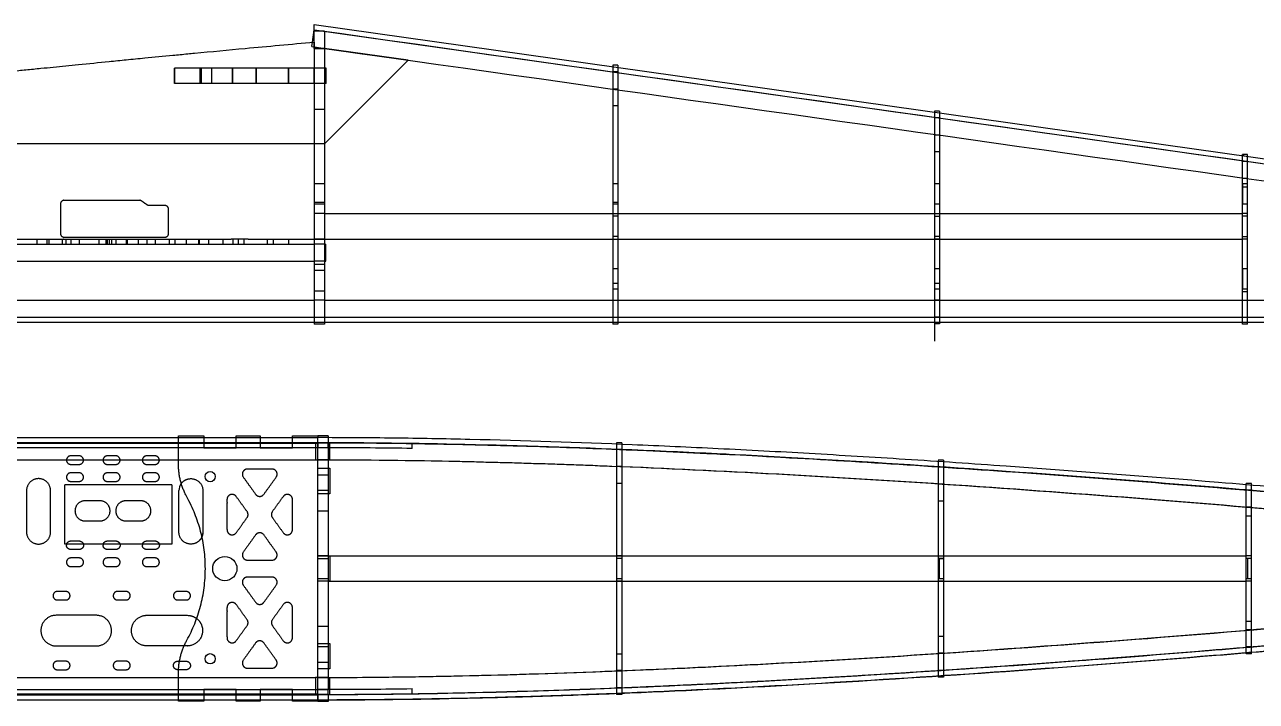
# Model space of a CAD drawing. Header units: millimetres. Extents: x -1145 to 1283, y -288 to 253.
# Drawn here: x -243 to 741, y -288 to 253 of the extents above; entities that cross this region are included whole.
import ezdxf

# ---------------------------------------------------------------- set-up
doc = ezdxf.new("R2010")
doc.units = ezdxf.units.MM
doc.header["$MEASUREMENT"] = 0
doc.layers.add('Dibujo2D$oculto$líneas', color=7, linetype='Continuous', true_color=0xffffff)
doc.layers.add('Dibujo2D$visible$líneas', color=18, linetype='Continuous', true_color=0x000000)

msp = doc.modelspace()

# ---------------------------------------------------------------- linework, layer by layer
at = {"layer": 'Dibujo2D$oculto$líneas'}
for p, q in [((-3.6, 247.68), (-11.76, 247.68)), ((-3.6, 247.68), (-3.6, 233.95)), ((-13.68, 235.37), (-13.19, 238.86)), ((-11.76, 238.99), (-11.76, 233.95)), ((-11.74, 238.99), (-11.76, 238.99)), ((-11.74, 233.95), (-11.74, 238.99)), ((-11.76, 233.95), (-3.6, 233.95)), ((-11.76, 233.95), (-11.76, 233.95)), ((-11.76, 233.95), (-11.76, 218.01)), ((-3.6, 233.95), (-11.76, 233.95)), ((-3.6, 233.95), (63.44, 224.5)), ((63.46, 224.5), (-3.59, 233.95)), ((-123.23, 218.01), (-123.23, 205.77)), ((-102.86, 218.01), (-102.86, 205.77)), ((-102.84, 205.77), (-102.84, 218.01)), ((-101.93, 218.01), (-101.93, 205.77)), ((-101.73, 205.77), (-101.73, 218.01)), ((-93.78, 218.01), (-93.78, 205.77)), ((-77.02, 218.01), (-77.02, 205.77)), ((-58.01, 218.01), (-58.01, 205.77)), ((-57.99, 205.77), (-57.99, 218.01)), ((-32.16, 218.01), (-32.16, 205.77)), ((-11.79, 218.01), (-11.79, 205.77)), ((-11.78, 205.77), (-11.78, 218.01)), ((63.44, 224.5), (-3.6, 157.82)), ((-3.59, 157.82), (63.46, 224.5)), ((-2.24, 205.77), (-2.24, 218.01)), ((226.77, 219.26), (226.77, 215.18)), ((230.85, 218.69), (230.85, 215.18)), ((226.77, 215.18), (226.77, 201.46)), ((230.85, 215.18), (226.77, 215.18)), ((230.85, 215.18), (230.85, 201.46)), ((-77.03, 205.77), (-102.82, 205.77)), ((-32.18, 205.77), (-57.97, 205.77)), ((-3.6, 205.77), (-11.76, 205.77)), ((-2.24, 205.77), (-3.6, 205.77)), ((226.77, 201.46), (226.77, 125.77)), ((230.85, 201.46), (226.77, 201.46)), ((230.85, 201.46), (230.85, 125.77)), ((230.85, 188), (226.77, 188)), ((-3.6, 185.16), (-11.76, 185.16)), ((483.66, 183.03), (483.66, 182.93)), ((483.66, 182.93), (483.66, 178.95)), ((484.36, 182.93), (483.66, 182.93)), ((483.66, 178.95), (483.66, 178.47)), ((483.66, 178.47), (483.66, 164.74)), ((487.73, 178.47), (483.66, 178.47)), ((487.73, 182.45), (487.73, 178.47)), ((487.73, 178.47), (487.73, 164.74)), ((-11.76, 157.82), (-348.1, 157.79)), ((-3.6, 157.82), (-11.76, 157.82)), ((-3.6, 157.82), (-3.59, 157.82)), ((483.66, 164.74), (483.66, 125.86)), ((487.73, 164.74), (483.66, 164.74)), ((487.73, 164.74), (487.73, 125.86)), ((487.73, 151.28), (483.66, 151.28)), ((729.67, 143.68), (729.67, 148.33)), ((731.01, 148.14), (729.67, 148.14)), ((733.74, 143.68), (733.74, 147.75)), ((729.67, 129.95), (729.67, 143.68)), ((733.74, 143.68), (729.67, 143.68)), ((733.74, 129.95), (733.74, 143.68)), ((729.67, 125.77), (729.67, 129.95)), ((733.74, 129.95), (729.67, 129.95)), ((733.74, 125.77), (733.74, 129.95)), ((729.67, 123.29), (733.74, 123.29)), ((729.72, 125.77), (729.72, 109.46)), ((-3.6, 110.78), (-11.76, 110.78)), ((230.85, 110.78), (226.77, 110.78)), ((226.77, 109.46), (226.77, 57.8)), ((230.85, 109.46), (230.85, 57.8)), ((483.66, 109.55), (483.66, 57.89)), ((487.73, 109.55), (487.73, 57.89)), ((729.67, 57.8), (729.67, 109.46)), ((733.74, 57.8), (733.74, 109.46)), ((-3.6, 101.95), (-11.76, 101.95)), ((-3.6, 101.95), (729.67, 101.95)), ((230.85, 99.91), (226.77, 99.91)), ((483.66, 102.04), (487.73, 102.04)), ((483.66, 100), (487.73, 100)), ((733.74, 101.95), (729.67, 101.95)), ((733.74, 99.91), (729.67, 99.91)), ((-347.78, 81.58), (-206.6, 81.58)), ((-233.07, 77.5), (-233.07, 81.58)), ((-225.38, 81.58), (-225.38, 77.5)), ((-223.38, 77.5), (-223.38, 81.58)), ((-212.64, 77.5), (-212.64, 81.58)), ((-209.78, 77.5), (-209.78, 81.58)), ((-205.85, 77.5), (-205.85, 81.58)), ((-199.05, 77.5), (-199.05, 81.58)), ((-183.42, 77.5), (-183.42, 81.58)), ((-177.84, 77.5), (-177.84, 81.58)), ((-176.67, 77.5), (-176.67, 81.58)), ((-175.31, 77.5), (-175.31, 81.58)), ((-173.26, 77.5), (-173.26, 81.58)), ((-169.83, 77.5), (-169.83, 81.58)), ((-161.72, 77.5), (-161.72, 81.58)), ((-160.73, 77.5), (-160.73, 81.58)), ((-152.05, 77.5), (-152.05, 81.58)), ((-145.25, 77.5), (-145.25, 81.58)), ((-138.46, 77.5), (-138.46, 81.58)), ((-127.23, 77.5), (-127.23, 81.58)), ((-122.85, 77.5), (-122.85, 81.58)), ((-113.64, 77.5), (-113.64, 81.58)), ((-103.95, 77.5), (-103.95, 81.58)), ((-103.7, 81.58), (-103.7, 77.5)), ((-95.85, 77.5), (-95.85, 81.58)), ((-84.44, 77.5), (-84.44, 81.58)), ((-76.5, 77.5), (-76.5, 81.58)), ((-72.19, 77.5), (-72.19, 81.58)), ((-67.61, 77.5), (-67.61, 81.58)), ((-48.98, 77.5), (-48.98, 81.58)), ((-44.39, 81.58), (-44.39, 77.5)), ((-32.15, 81.58), (-32.15, 77.5)), ((-3.6, 81.56), (-11.76, 81.56)), ((-3.6, 81.51), (-11.76, 81.51)), ((-3.6, 81.56), (729.67, 81.56)), ((230.85, 83.6), (226.77, 83.6)), ((487.73, 83.69), (483.66, 83.69)), ((487.73, 81.65), (483.66, 81.65)), ((729.67, 83.6), (733.74, 83.6)), ((733.74, 81.56), (729.67, 81.56)), ((-348.1, 77.43), (-11.76, 77.43)), ((-347.78, 77.5), (-11.76, 77.5)), ((-3.6, 77.5), (-11.76, 77.5)), ((-3.6, 77.43), (-11.76, 77.43)), ((-11.76, 77.43), (-11.76, 63.84)), ((-3.6, 77.43), (-2.32, 77.43)), ((-3.6, 77.43), (-3.6, 63.84)), ((-2.32, 63.84), (-2.32, 77.43)), ((-348.1, 63.84), (-11.76, 63.84)), ((-11.76, 63.84), (-11.76, 56.44)), ((-3.6, 63.84), (-11.76, 63.84)), ((-3.6, 61.27), (-11.76, 61.27)), ((-3.6, 63.84), (-2.32, 63.84)), ((-3.6, 63.84), (-3.6, 56.44)), ((729.72, 57.8), (729.72, 41.49)), ((-11.76, 40.13), (-11.76, 32.72)), ((-3.6, 40.13), (-3.6, 32.72)), ((226.77, 46.32), (230.85, 46.32)), ((226.77, 41.49), (226.77, 32.72)), ((230.85, 41.49), (230.85, 32.72)), ((483.66, 46.41), (487.73, 46.41)), ((483.66, 41.58), (483.66, 32.81)), ((487.73, 41.58), (487.73, 32.81)), ((729.67, 32.72), (729.67, 41.49)), ((733.74, 39.52), (729.67, 39.52)), ((733.74, 32.72), (733.74, 41.49)), ((-668.23, 32.72), (-11.76, 32.72)), ((-3.6, 32.72), (-11.76, 32.72)), ((-11.76, 32.72), (-11.76, 19.13)), ((-3.6, 32.72), (731.15, 32.72)), ((-3.6, 32.72), (-3.6, 19.13)), ((226.77, 32.72), (226.77, 19.13)), ((230.85, 32.72), (230.85, 19.13)), ((487.73, 32.81), (483.66, 32.81)), ((483.66, 32.81), (483.66, 19.22)), ((487.73, 32.81), (487.73, 19.22)), ((729.67, 19.13), (729.67, 32.72)), ((731.15, 32.72), (733.74, 32.72)), ((733.74, 32.72), (976.51, 32.72)), ((733.74, 19.13), (733.74, 32.72)), ((-11.76, 19.13), (-11.76, 15.05)), ((-3.6, 19.13), (-3.6, 15.05)), ((226.77, 19.13), (226.77, 15.05)), ((230.85, 19.13), (230.85, 15.05)), ((487.73, 19.22), (483.66, 19.22)), ((483.66, 19.22), (483.66, 19.13)), ((483.66, 19.13), (483.66, 15.05)), ((487.73, 19.22), (487.73, 19.13)), ((487.73, 19.13), (487.73, 15.05)), ((729.67, 15.05), (729.67, 19.13)), ((733.74, 15.05), (733.74, 19.13)), ((-120.13, -85.06), (-120.13, -77.01)), ((-99.74, -77.01), (-99.74, -85.06)), ((-73.92, -85.06), (-73.92, -77.01)), ((-54.89, -77.01), (-54.89, -85.06)), ((-29.07, -85.06), (-29.07, -77.01)), ((-0.53, -77.01), (-0.53, -81.03)), ((-8.68, -81.73), (-344.71, -81.73)), ((-120.15, -85.06), (-120.15, -81.03)), ((-99.76, -81.03), (-99.76, -85.06)), ((-73.94, -85.06), (-73.94, -81.03)), ((-54.91, -81.03), (-54.91, -85.06)), ((-29.09, -85.06), (-29.09, -81.03)), ((-10.6, -81.03), (-10.6, -85.06)), ((-10.6, -81.13), (-8.68, -81.13)), ((-8.67, -85.06), (-8.67, -81.03)), ((-0.53, -81.03), (-4.59, -81.03)), ((-0.53, -85.06), (-4.59, -85.06)), ((-0.53, -85.06), (-0.53, -94.62)), ((-0.51, -85.07), (-0.51, -81.04)), ((0.76, -94.63), (0.76, -81.04)), ((66.54, -85.65), (66.54, -81.62)), ((229.85, -82.22), (229.85, -86.5)), ((229.85, -86.5), (229.85, -100.13)), ((233.93, -86.5), (229.85, -86.5)), ((233.93, -82.38), (233.93, -86.5)), ((233.93, -86.5), (233.93, -100.13)), ((-344.71, -94.62), (-209.54, -94.62)), ((-195.99, -94.62), (-180.32, -94.62)), ((-166.77, -94.62), (-148.96, -94.62)), ((-135.4, -94.62), (-10.6, -94.62)), ((-0.53, -94.62), (-8.68, -94.62)), ((-3.96, -94.63), (-8.68, -94.63)), ((-0.53, -94.63), (-3.58, -94.63)), ((-0.53, -94.62), (-0.53, -268.64)), ((486.74, -96.11), (486.74, -100.51)), ((490.81, -96.38), (490.81, -100.51)), ((-8.68, -101.37), (-0.53, -101.37)), ((-0.53, -106.86), (-8.68, -106.86)), ((-0.53, -101.37), (0.83, -101.37)), ((0.83, -101.37), (0.83, -121.76)), ((233.93, -100.06), (229.85, -100.06)), ((229.85, -100.13), (229.85, -173.48)), ((233.93, -100.13), (229.85, -100.13)), ((233.93, -100.13), (233.93, -173.48)), ((486.74, -100.51), (486.74, -114.23)), ((490.81, -100.51), (486.74, -100.51)), ((490.81, -100.51), (490.81, -114.23)), ((233.93, -113.62), (229.85, -113.62)), ((490.81, -114.1), (486.74, -114.1)), ((486.74, -114.23), (486.74, -173.54)), ((490.81, -114.23), (486.74, -114.23)), ((490.81, -114.23), (490.81, -173.54)), ((732.74, -119.04), (732.74, -114.66)), ((736.82, -119.04), (736.82, -115)), ((-0.53, -119.11), (-8.68, -119.11)), ((-0.53, -121.76), (-8.68, -121.76)), ((0.83, -121.76), (-0.53, -121.76)), ((490.81, -127.69), (486.74, -127.69)), ((732.74, -132.79), (732.74, -119.04)), ((736.82, -119.04), (732.74, -119.04)), ((736.82, -132.79), (736.82, -119.04)), ((-8.68, -135.42), (-0.53, -135.42)), ((736.82, -132.63), (732.74, -132.63)), ((736.82, -132.79), (732.74, -132.79)), ((732.74, -173.46), (732.74, -132.79)), ((736.82, -173.46), (736.82, -132.79)), ((732.74, -139.43), (736.82, -139.43)), ((-0.53, -171.35), (-8.68, -171.35)), ((-8.68, -171.37), (-0.53, -171.37)), ((-8.68, -173.48), (-0.53, -173.48)), ((-0.53, -171.35), (732.74, -171.35)), ((-0.53, -171.37), (0.83, -171.37)), ((0.83, -171.37), (0.83, -191.76)), ((233.93, -171.36), (229.85, -171.36)), ((229.85, -173.39), (233.93, -173.39)), ((486.74, -171.39), (490.81, -171.39)), ((486.74, -173.43), (490.81, -173.43)), ((487.44, -173.54), (487.44, -189.85)), ((736.82, -171.31), (732.74, -171.31)), ((734.09, -189.77), (734.09, -173.46)), ((-0.53, -189.79), (-8.68, -189.79)), ((-0.53, -191.74), (-8.68, -191.74)), ((-0.53, -191.76), (-8.68, -191.76)), ((-0.53, -191.74), (732.74, -191.74)), ((0.83, -191.76), (-0.53, -191.76)), ((233.93, -189.66), (229.85, -189.66)), ((229.85, -189.79), (229.85, -263.14)), ((233.93, -191.7), (229.85, -191.7)), ((233.93, -189.79), (233.93, -263.14)), ((490.81, -189.74), (486.74, -189.74)), ((486.74, -189.85), (486.74, -249.17)), ((490.81, -191.78), (486.74, -191.78)), ((490.81, -189.85), (490.81, -249.17)), ((732.74, -230.43), (732.74, -189.77)), ((736.82, -191.69), (732.74, -191.69)), ((736.82, -230.43), (736.82, -189.77)), ((736.82, -223.79), (732.74, -223.79)), ((-0.53, -227.84), (-8.68, -227.84)), ((486.74, -235.71), (490.81, -235.71)), ((732.74, -244.18), (732.74, -230.43)), ((736.82, -230.43), (732.74, -230.43)), ((736.82, -230.59), (732.74, -230.59)), ((736.82, -244.18), (736.82, -230.43)), ((-8.68, -241.37), (-0.53, -241.37)), ((-0.53, -244.15), (-8.68, -244.15)), ((-0.53, -241.37), (0.83, -241.37)), ((0.83, -241.37), (0.83, -261.76)), ((732.74, -244.7), (732.74, -244.18)), ((736.82, -244.18), (732.74, -244.18)), ((732.74, -248.84), (732.74, -244.7)), ((736.82, -244.36), (736.82, -244.18)), ((736.82, -248.5), (736.82, -244.36)), ((229.85, -249.58), (233.93, -249.58)), ((490.81, -249.17), (486.74, -249.17)), ((486.74, -249.17), (486.74, -262.89)), ((490.81, -249.3), (486.74, -249.3)), ((490.81, -249.17), (490.81, -262.89)), ((732.74, -248.84), (732.74, -248.84)), ((732.8, -248.84), (732.74, -248.84)), ((-8.68, -256.41), (-0.53, -256.41)), ((-0.53, -261.76), (-8.68, -261.76)), ((0.83, -261.76), (-0.53, -261.76)), ((233.93, -263.14), (229.85, -263.14)), ((229.85, -263.14), (229.85, -276.78)), ((233.87, -263.22), (229.85, -263.22)), ((233.93, -263.14), (233.93, -276.78)), ((490.81, -262.89), (486.74, -262.89)), ((486.74, -262.89), (486.74, -263.25)), ((486.74, -263.25), (486.74, -267.39)), ((490.81, -262.89), (490.81, -262.98)), ((490.81, -262.98), (490.81, -267.11)), ((-344.71, -268.6), (-10.6, -268.6)), ((-0.53, -268.63), (-8.68, -268.63)), ((-0.53, -268.64), (-8.68, -268.64)), ((0.76, -282.18), (0.76, -268.59)), ((-344.71, -281.52), (-8.68, -281.52)), ((-120.17, -286.49), (-120.17, -282.37)), ((-120.13, -282.19), (-120.13, -278.06)), ((-120.13, -286.49), (-120.13, -282.37)), ((-99.78, -282.37), (-99.78, -286.49)), ((-73.92, -278.07), (-99.74, -278.07)), ((-99.74, -278.07), (-99.74, -282.19)), ((-99.74, -282.37), (-99.74, -286.49)), ((-73.95, -286.49), (-73.95, -282.37)), ((-73.92, -282.19), (-73.92, -278.07)), ((-73.92, -286.49), (-73.92, -282.37)), ((-54.93, -282.37), (-54.93, -286.49)), ((-29.07, -278.07), (-54.89, -278.07)), ((-54.89, -278.07), (-54.89, -282.19)), ((-54.89, -282.37), (-54.89, -286.49)), ((-29.1, -286.49), (-29.1, -282.37)), ((-29.07, -282.19), (-29.07, -278.07)), ((-29.07, -286.49), (-29.07, -282.37)), ((-10.6, -278.06), (-8.68, -278.06)), ((-10.6, -278.06), (-10.6, -282.19)), ((-8.72, -282.37), (-8.72, -286.49)), ((-0.53, -278.1), (-8.68, -278.1)), ((-0.53, -282.23), (-8.68, -282.23)), ((-0.53, -282.18), (-0.53, -278.06)), ((-0.53, -282.18), (-0.53, -282.23)), ((-0.53, -282.23), (-0.53, -282.36)), ((-0.53, -282.36), (-0.53, -286.48)), ((66.52, -281.6), (66.52, -277.47)), ((233.93, -276.78), (229.85, -276.78)), ((229.85, -276.78), (229.85, -277.15)), ((229.85, -277.15), (229.85, -281.28)), ((233.93, -276.78), (233.93, -276.99)), ((233.93, -276.99), (233.93, -281.12)), ((-665, -286.32), (-8.68, -286.32))]:
    msp.add_line(p, q, dxfattribs=at)
msp.add_circle((-83.1, -181.62), 9.68, dxfattribs=at)
for centre, radius, start, end in [((-8.68, -4647.17), 4562.11, 89.89742, 89.99983), ((-10.44, -5095.16), 5010.1, 89.1196, 89.88639), ((-87.37, 7665.05), 7934.78, 272.320238, 272.320711), ((-8.69, 4274.74), 4552.8, 270.00018, 270.10281), ((-10.5, 4738.64), 5016.7, 270.11392, 270.87971)]:
    msp.add_arc(centre, radius, start, end, dxfattribs=at)
for points in [[(-11.76, 248.83), (418.64, 188.12), (849.03, 127.41), (1279.43, 66.7)], [(-13.68, 235.37), (416.72, 174.66), (847.13, 113.95), (1277.53, 53.24)], [(-3.6, 233.95), (-3.6, 208.57), (-3.6, 183.2), (-3.6, 157.82)], [(-11.76, 205.77), (-11.76, 189.79), (-11.76, 173.8), (-11.76, 157.82)], [(-11.76, 157.82), (-11.76, 147.14), (-11.76, 136.45), (-11.76, 125.77)], [(-3.6, 157.82), (-3.6, 147.14), (-3.6, 136.45), (-3.6, 125.77)], [(-11.76, 109.46), (-11.76, 98.79), (-11.76, 88.11), (-11.76, 77.43)], [(-3.6, 109.46), (-3.6, 98.79), (-3.6, 88.11), (-3.6, 77.43)], [(-8.67, -85.06), (-9.31, -85.06), (-9.95, -85.06), (-10.6, -85.06)], [(-0.53, -81.03), (-0.53, -82.38), (-0.53, -83.72), (-0.53, -85.06)], [(-3.96, -94.63), (-2.82, -94.63), (-1.67, -94.63), (-0.53, -94.63)], [(319.83, -90.44), (318.15, -90.35), (316.46, -90.27), (314.78, -90.18)], [(-0.53, -268.64), (-0.53, -271.78), (-0.53, -274.92), (-0.53, -278.06)]]:
    msp.add_open_spline(points, degree=3, dxfattribs=at)
for points, weights, knots in [([(-214.02, 110.06), (-214.02, 97.83), (-214.02, 85.6), (-214.02, 82.88), (-211.3, 82.88), (-171.21, 82.88), (-131.11, 82.88), (-128.39, 82.88), (-128.39, 85.6), (-128.39, 95.79), (-128.39, 105.98), (-128.39, 108.7), (-131.11, 108.7), (-137.47, 108.7), (-143.84, 108.7), (-144.7, 108.7), (-145.41, 109.2), (-147.59, 110.74), (-149.77, 112.28), (-150.48, 112.78), (-151.34, 112.78), (-181.32, 112.78), (-211.3, 112.78), (-214.02, 112.78), (-214.02, 110.06)], [1, 1, 1, 0.707106781187, 1, 1, 1, 0.707106781187, 1, 1, 1, 0.707106781187, 1, 1, 1, 0.95310096056, 1, 1, 1, 0.95310096056, 1, 1, 1, 0.707106781187, 1], [53.053946, 53.053946, 53.053946, 71.053946, 71.053946, 75.323884, 75.323884, 134.323884, 134.323884, 138.593822, 138.593822, 153.593822, 153.593822, 157.86376, 157.86376, 167.22867, 167.22867, 168.900302, 168.900302, 172.830178, 172.830178, 174.501811, 174.501811, 218.6193, 218.6193, 222.889238, 222.889238, 222.889238]), ([(-58.52, -122.23), (-63.43, -115.4), (-68.34, -108.57), (-69.8, -106.55), (-68.66, -104.33), (-67.53, -102.11), (-65.03, -102.11), (-55.21, -102.11), (-45.39, -102.11), (-42.9, -102.11), (-41.76, -104.33), (-40.63, -106.55), (-42.08, -108.57), (-46.99, -115.4), (-51.9, -122.23), (-53.12, -123.92), (-55.21, -123.92), (-57.3, -123.92), (-58.52, -122.23)], [1, 1, 1, 0.853275885771, 1, 0.853275885771, 1, 1, 1, 0.853275995426, 1, 0.853275995425, 1, 1, 1, 0.88989795096, 1, 0.88989795096, 1], [44.073227, 44.073227, 44.073227, 56.449029, 56.449029, 60.922532, 60.922532, 65.396035, 65.396035, 79.902358, 79.902358, 84.375859, 84.375859, 88.84936, 88.84936, 101.225155, 101.225155, 105.087965, 105.087965, 108.950775, 108.950775, 108.950775]), ([(-117.89, -113.63), (-115.02, -109.75), (-110.19, -109.75), (-100.62, -109.75), (-100.62, -119.32), (-100.62, -135.88), (-100.62, -152.45), (-100.62, -154.42), (-101.4, -156.22)], [1, 0.892987571722, 1, 0.707106781187, 1, 1, 1, 0.979496531659, 1], [0, 0, 0, 8.938307, 8.938307, 23.975328, 23.975328, 48.347046, 48.347046, 52.230744, 52.230744, 52.230744]), ([(-202.77, -135.51), (-202.77, -127.5), (-194.76, -127.5), (-188.77, -127.5), (-182.78, -127.5), (-174.77, -127.5), (-174.77, -135.51), (-174.77, -143.52), (-182.78, -143.52), (-188.77, -143.52), (-194.76, -143.52), (-202.77, -143.52), (-202.77, -135.51)], [1, 0.707106781187, 1, 1, 1, 0.707106781187, 1, 0.707106781187, 1, 1, 1, 0.707106781187, 1], [0, 0, 0, 12.586494, 12.586494, 21.400298, 21.400298, 33.986792, 33.986792, 46.573286, 46.573286, 55.38709, 55.38709, 67.973584, 67.973584, 67.973584]), ([(-170.18, -135.51), (-170.18, -127.5), (-162.17, -127.5), (-156.18, -127.5), (-150.19, -127.5), (-142.18, -127.5), (-142.18, -135.51), (-142.18, -143.52), (-150.19, -143.52), (-156.18, -143.52), (-162.17, -143.52), (-170.18, -143.52), (-170.18, -135.51)], [1, 0.707106781187, 1, 1, 1, 0.707106781187, 1, 0.707106781187, 1, 1, 1, 0.707106781187, 1], [0, 0, 0, 12.586494, 12.586494, 21.400298, 21.400298, 33.986792, 33.986792, 46.573286, 46.573286, 55.38709, 55.38709, 67.973584, 67.973584, 67.973584]), ([(-73.97, -124.03), (-69.63, -130.06), (-65.3, -136.09), (-63.58, -138.47), (-65.3, -140.85), (-69.63, -146.88), (-73.97, -152.92), (-75.7, -155.33), (-78.53, -154.42), (-81.36, -153.5), (-81.36, -150.53), (-81.36, -138.47), (-81.36, -126.41), (-81.36, -123.44), (-78.53, -122.53), (-75.7, -121.62), (-73.97, -124.03)], [1, 1, 1, 0.811871096349, 1, 1, 1, 0.808300478638, 1, 0.808300478638, 1, 1, 1, 0.808300452737, 1, 0.808300452737, 1], [82.494652, 82.494652, 82.494652, 93.427202, 93.427202, 98.511397, 98.511397, 109.443944, 109.443944, 114.577803, 114.577803, 119.711661, 119.711661, 137.463302, 137.463302, 142.597161, 142.597161, 147.73102, 147.73102, 147.73102]), ([(-45.13, -140.85), (-46.84, -138.47), (-45.13, -136.09), (-40.79, -130.06), (-36.46, -124.03), (-34.72, -121.62), (-31.89, -122.53), (-29.07, -123.44), (-29.07, -126.41), (-29.07, -131.93), (-29.07, -137.46), (-29.07, -144), (-29.07, -150.53), (-29.07, -153.5), (-31.89, -154.42), (-34.72, -155.33), (-36.46, -152.92), (-40.79, -146.88), (-45.13, -140.85)], [1, 0.811871096349, 1, 1, 1, 0.808300476785, 1, 0.808300476785, 1, 1, 1, 1, 1, 0.8083004521, 1, 0.8083004521, 1, 1, 1], [0, 0, 0, 5.084194, 5.084194, 16.01673, 16.01673, 21.150588, 21.150588, 26.284447, 26.284447, 34.413967, 34.413967, 44.034832, 44.034832, 49.168691, 49.168691, 54.30255, 54.30255, 65.235088, 65.235088, 65.235088]), ([(-65.03, -174.83), (-67.53, -174.83), (-68.66, -172.61), (-69.8, -170.39), (-68.34, -168.37), (-63.43, -161.54), (-58.52, -154.71), (-57.3, -153.02), (-55.21, -153.02), (-53.12, -153.02), (-51.9, -154.71), (-46.99, -161.54), (-42.08, -168.37), (-40.63, -170.39), (-41.76, -172.61), (-42.9, -174.83), (-45.39, -174.83), (-55.21, -174.83), (-65.03, -174.83)], [1, 0.853275929128, 1, 0.853275929128, 1, 1, 1, 0.88989795096, 1, 0.88989795096, 1, 1, 1, 0.853275952068, 1, 0.853275952068, 1, 1, 1], [0, 0, 0, 4.473502, 4.473502, 8.947005, 8.947005, 21.322803, 21.322803, 25.185614, 25.185614, 29.048424, 29.048424, 41.424221, 41.424221, 45.897723, 45.897723, 50.371225, 50.371225, 64.822115, 64.822115, 64.822115]), ([(-209.49, -162.22), (-208.91, -159.54), (-206.17, -159.54), (-202.77, -159.54), (-199.37, -159.54), (-196.62, -159.54), (-196.05, -162.22)], [1, 0.777853009211, 1, 1, 1, 0.77785300921, 1], [0, 0, 0, 4.618126, 4.618126, 9.618126, 9.618126, 14.236252, 14.236252, 14.236252]), ([(-180.27, -162.22), (-179.69, -159.54), (-176.94, -159.54), (-173.55, -159.54), (-170.15, -159.54), (-167.4, -159.54), (-166.83, -162.22)], [1, 0.77785300921, 1, 1, 1, 0.777853009211, 1], [0, 0, 0, 4.618126, 4.618126, 9.618126, 9.618126, 14.236252, 14.236252, 14.236252]), ([(-148.9, -162.22), (-148.32, -159.54), (-145.58, -159.54), (-142.18, -159.54), (-138.78, -159.54), (-136.04, -159.54), (-135.46, -162.22)], [1, 0.77785300921, 1, 1, 1, 0.77785300921, 1], [0, 0, 0, 4.618126, 4.618126, 9.618126, 9.618126, 14.236252, 14.236252, 14.236252]), ([(-51.9, -208.53), (-53.12, -210.23), (-55.21, -210.23), (-57.3, -210.23), (-58.52, -208.53), (-63.43, -201.71), (-68.34, -194.88), (-69.8, -192.86), (-68.66, -190.64), (-67.53, -188.42), (-65.03, -188.42), (-55.21, -188.42), (-45.39, -188.42), (-42.9, -188.42), (-41.76, -190.64), (-40.63, -192.86), (-42.08, -194.88), (-46.99, -201.71), (-51.9, -208.53)], [1, 0.889897990198, 1, 0.889897990198, 1, 1, 1, 0.853275906871, 1, 0.853275906871, 1, 1, 1, 0.853275929469, 1, 0.853275929469, 1, 1, 1], [0, 0, 0, 3.862809, 3.862809, 7.725619, 7.725619, 20.101411, 20.101411, 24.574914, 24.574914, 29.048417, 29.048417, 43.499303, 43.499303, 47.972806, 47.972806, 52.446308, 52.446308, 64.822099, 64.822099, 64.822099]), ([(-65.3, -227.16), (-69.63, -233.19), (-73.97, -239.22), (-75.7, -241.63), (-78.53, -240.72), (-81.36, -239.81), (-81.36, -236.84), (-81.36, -224.78), (-81.36, -212.71), (-81.36, -209.74), (-78.53, -208.83), (-75.7, -207.92), (-73.97, -210.33), (-69.63, -216.37), (-65.3, -222.4), (-63.58, -224.78), (-65.3, -227.16)], [1, 1, 1, 0.808300478253, 1, 0.808300478253, 1, 1, 1, 0.808300503768, 1, 0.808300503768, 1, 1, 1, 0.811870995907, 1], [14.673223, 14.673223, 14.673223, 25.605768, 25.605768, 30.739627, 30.739627, 35.873485, 35.873485, 53.625116, 53.625116, 58.758974, 58.758974, 63.892833, 63.892833, 74.825375, 74.825375, 79.909571, 79.909571, 79.909571]), ([(-36.46, -210.33), (-34.72, -207.92), (-31.89, -208.83), (-29.07, -209.74), (-29.07, -212.71), (-29.07, -224.78), (-29.07, -236.84), (-29.07, -239.81), (-31.89, -240.72), (-34.72, -241.63), (-36.46, -239.22), (-40.79, -233.19), (-45.13, -227.16), (-46.84, -224.78), (-45.13, -222.4), (-40.79, -216.37), (-36.46, -210.33)], [1, 0.808300478253, 1, 0.808300478253, 1, 1, 1, 0.808300503768, 1, 0.808300503768, 1, 1, 1, 0.811870995907, 1, 1, 1], [0, 0, 0, 5.133859, 5.133859, 10.267717, 10.267717, 28.019328, 28.019328, 33.153187, 33.153187, 38.287045, 38.287045, 49.219576, 49.219576, 54.303771, 54.303771, 65.236305, 65.236305, 65.236305]), ([(-105.59, -221.49), (-100.87, -225.16), (-100.87, -231.14), (-100.87, -243.37), (-113.11, -243.37), (-114.39, -243.37), (-115.66, -243.37)], [1, 0.898344945813, 1, 0.707106781187, 1, 1, 1], [0, 0, 0, 11.126877, 11.126877, 30.341599, 30.341599, 32.224219, 32.224219, 32.224219]), ([(-58.52, -241.02), (-57.3, -239.32), (-55.21, -239.32), (-53.12, -239.32), (-51.9, -241.02), (-46.99, -247.85), (-42.08, -254.68), (-40.63, -256.7), (-41.76, -258.92), (-42.9, -261.14), (-45.39, -261.14), (-55.21, -261.14), (-65.03, -261.14), (-67.53, -261.14), (-68.66, -258.92), (-69.8, -256.7), (-68.34, -254.68), (-63.43, -247.85), (-58.52, -241.02)], [1, 0.889897990198, 1, 0.889897990198, 1, 1, 1, 0.853275973168, 1, 0.853275973168, 1, 1, 1, 0.853275863172, 1, 0.853275863172, 1, 1, 1], [0, 0, 0, 3.862809, 3.862809, 7.725619, 7.725619, 20.101406, 20.101406, 24.574908, 24.574908, 29.04841, 29.04841, 43.555169, 43.555169, 48.028672, 48.028672, 52.502176, 52.502176, 64.877971, 64.877971, 64.877971]), ([(-119.32, -255.61), (-116.64, -255.61), (-113.96, -255.61), (-110.56, -255.61), (-110.56, -259.01), (-110.56, -262.4), (-113.96, -262.4), (-117.02, -262.4), (-120.07, -262.4)], [1, 1, 1, 0.707106781187, 1, 0.707106781187, 1, 1, 1], [-16.797156, -16.797156, -16.797156, -12.853982, -12.853982, -7.516559, -7.516559, -2.179136, -2.179136, 2.31567, 2.31567, 2.31567])]:
    msp.add_rational_spline(points, weights, degree=2, knots=knots, dxfattribs=at)
for points, knots in [([(-8.68, -81.03), (31.78, -81.04), (115.41, -82.15), (221.9, -85.73), (312.17, -89.86), (411.85, -95.2), (515.5, -101.91), (624.46, -109.93), (740.09, -119.13), (891.92, -132.44), (1079.88, -150.64), (1208.66, -164.14), (1274.37, -171.26)], [0, 0, 0, 0, 121.393758, 250.870391, 319.647372, 392.501638, 550.32674, 631.239502, 720.262405, 898.29648, 1088.482281, 1286.765381, 1286.765381, 1286.765381, 1286.765381]), ([(1282.53, -172.24), (1280.97, -172.07), (1270.91, -170.98), (1252.8, -169.03), (1219.47, -165.46), (1162.44, -159.43), (1049.04, -147.76), (922.85, -135.52), (799.25, -124.41), (683.67, -114.6), (546.47, -104.02), (414.51, -95.47), (314.83, -90.09), (221.89, -85.81), (114.07, -82.21), (30.45, -81.13), (-8.68, -81.13)], [0, 0, 0, 0, 4.700097, 30.35873, 54.645704, 105.243442, 202.397914, 396.641326, 485.604852, 574.67642, 744.624915, 898.446029, 971.350913, 1044.110457, 1177.568966, 1294.96772, 1294.96772, 1294.96772, 1294.96772]), ([(-5.54, -81.04), (5.84, -81.05), (29.87, -81.17), (80.8, -81.78), (148.64, -83.33), (232.47, -86.28), (289.39, -88.89), (318.01, -90.34)], [0, 0, 0, 0, 34.14763, 72.089403, 152.779273, 237.740247, 323.714027, 323.714027, 323.714027, 323.714027]), ([(-8.68, -94.62), (29.09, -94.63), (87.09, -95.35), (165.29, -97.45), (250.21, -100.47), (362.04, -105.84), (504.74, -114.66), (656.75, -125.85), (820.72, -139.61), (995.93, -155.92), (1117.32, -168.22), (1179.65, -174.76)], [0, 0, 0, 0, 113.299623, 174.002384, 234.687345, 368.216278, 509.870487, 663.609375, 825.472555, 1003.496486, 1191.504363, 1191.504363, 1191.504363, 1191.504363]), ([(-8.68, -94.63), (28.45, -94.64), (85.82, -95.37), (163.39, -97.45), (248.31, -100.47), (360.14, -105.84), (502.84, -114.66), (654.85, -125.85), (818.82, -139.61), (994.03, -155.92), (1115.42, -168.22), (1177.75, -174.76)], [0, 0, 0, 0, 111.400986, 172.103747, 232.788708, 366.317642, 507.971851, 661.710738, 823.573918, 1001.597849, 1189.610601, 1189.610601, 1189.610601, 1189.610601]), ([(343.27, -91.65), (376.28, -93.41), (444.29, -97.38), (549.93, -104.49), (660.22, -112.81), (817.48, -125.84), (982.69, -141.21), (1135.69, -156.71), (1221.53, -165.77), (1261.8, -170.11), (1276.61, -171.71), (1276.73, -171.73), (1278.06, -171.89), (1279.35, -172.06), (1280.61, -172.21)], [0, 0, 0, 0, 99.165518, 204.36804, 317.652829, 430.958988, 677.775078, 815.389113, 892.318476, 936.730068, 936.904052, 936.998952, 937.109669, 940.905668, 940.905668, 940.905668, 940.905668]), ([(-8.68, -268.6), (29.1, -268.6), (107.32, -267.62), (229.98, -263.72), (362.01, -257.38), (504.72, -248.57), (659.45, -237.17), (826.1, -223.14), (1001.69, -206.73), (1120.76, -194.64), (1180.79, -188.35)], [0, 0, 0, 0, 113.330048, 234.667728, 368.149213, 509.876034, 663.589312, 833.605255, 1011.579676, 1192.651689, 1192.651689, 1192.651689, 1192.651689]), ([(1282.53, -191.26), (1280.97, -191.42), (1270.91, -192.51), (1252.8, -194.47), (1219.47, -198.04), (1162.44, -204.07), (1049.04, -215.74), (922.85, -227.98), (799.25, -239.08), (683.67, -248.9), (546.47, -259.48), (414.51, -268.03), (314.83, -273.41), (221.89, -277.69), (114.07, -281.29), (30.45, -282.36), (-8.68, -282.37)], [0, 0, 0, 0, 4.700097, 30.35873, 54.645704, 105.243442, 202.397914, 396.641326, 485.604852, 574.67642, 744.624915, 898.446029, 971.350913, 1044.110457, 1177.568966, 1294.96772, 1294.96772, 1294.96772, 1294.96772]), ([(-8.68, -282.19), (30.45, -282.19), (114.06, -281.11), (220.52, -277.56), (312.12, -273.36), (410.46, -268.09), (541.06, -259.67), (706.5, -247), (885.22, -231.41), (1075.86, -213), (1207.32, -199.22), (1274.37, -191.96)], [0, 0, 0, 0, 117.378215, 250.836724, 319.553991, 392.450844, 546.277625, 712.173447, 890.218283, 1084.45227, 1286.765386, 1286.765386, 1286.765386, 1286.765386]), ([(-5.32, -268.59), (32.05, -268.55), (109.87, -267.51), (232.12, -263.55), (364.15, -257.16), (508.2, -248.21), (661.59, -236.85), (826.89, -222.89), (999.79, -206.73), (1118.86, -194.64), (1178.88, -188.35)], [0, 0, 0, 0, 112.124539, 233.456293, 366.945791, 508.666975, 666.433045, 828.351579, 1006.326, 1187.393115, 1187.393115, 1187.393115, 1187.393115]), ([(-5.32, -282.19), (13.6, -282.16), (53.67, -281.87), (136.87, -280.31), (225.36, -277.29), (316.95, -273.03), (416.64, -267.61), (547.24, -259.1), (683.1, -248.61), (797.33, -238.91), (920.93, -227.8), (1047.13, -215.57), (1160.53, -203.89), (1217.55, -197.86), (1250.88, -194.3), (1268.99, -192.34), (1279.05, -191.25), (1280.61, -191.08)], [0, 0, 0, 0, 56.767325, 120.220867, 249.625265, 322.392903, 395.297798, 549.113238, 715.017085, 804.088652, 893.052178, 1087.29559, 1184.450062, 1235.0478, 1259.334774, 1284.993408, 1289.693505, 1289.693505, 1289.693505, 1289.693505])]:
    msp.add_open_spline(points, degree=3, knots=knots, dxfattribs=at)
at = {"layer": 'Dibujo2D$visible$líneas'}
for p, q in [((-13.19, 238.86), (-11.78, 248.83)), ((-11.78, 248.83), (-11.76, 248.83)), ((-11.76, 252.91), (1232.85, 77.35)), ((-11.76, 248.83), (-11.76, 252.91)), ((-11.76, 248.83), (1279.45, 66.7)), ((-11.76, 238.99), (-11.76, 248.83)), ((-123.21, 218.01), (-123.24, 218.01)), ((-123.24, 205.77), (-123.24, 218.01)), ((-102.82, 218.01), (-123.21, 218.01)), ((-123.21, 205.77), (-123.21, 218.01)), ((-77, 218.01), (-102.82, 218.01)), ((-102.82, 205.77), (-102.82, 218.01)), ((-77.03, 205.77), (-77.03, 218.01)), ((-57.97, 218.01), (-77, 218.01)), ((-77, 205.77), (-77, 218.01)), ((-32.15, 218.01), (-57.97, 218.01)), ((-57.97, 205.77), (-57.97, 218.01)), ((-32.18, 205.77), (-32.18, 218.01)), ((-11.76, 218.01), (-32.15, 218.01)), ((-32.15, 205.77), (-32.15, 218.01)), ((-2.24, 218.01), (-11.76, 218.01)), ((-11.76, 205.77), (-11.76, 218.01)), ((226.77, 220.62), (226.77, 219.26)), ((230.85, 220.62), (226.77, 220.62)), ((230.85, 220.62), (230.85, 218.69)), ((-123.21, 205.77), (-123.24, 205.77)), ((-102.82, 205.77), (-123.21, 205.77)), ((-77, 205.77), (-77.03, 205.77)), ((-57.97, 205.77), (-77, 205.77)), ((-32.15, 205.77), (-32.18, 205.77)), ((-11.76, 205.77), (-32.15, 205.77)), ((483.66, 183.9), (483.66, 183.03)), ((487.73, 183.9), (483.66, 183.9)), ((487.73, 183.9), (487.73, 182.45)), ((729.67, 148.33), (729.67, 149.11)), ((733.74, 149.11), (729.67, 149.11)), ((733.74, 147.75), (733.74, 149.11)), ((-11.76, 125.77), (-11.76, 109.46)), ((-3.6, 125.77), (-11.76, 125.77)), ((-3.6, 125.77), (-3.6, 109.46)), ((226.77, 125.77), (226.77, 109.46)), ((230.85, 125.77), (226.77, 125.77)), ((230.85, 125.77), (230.85, 109.46)), ((483.66, 125.86), (483.66, 109.55)), ((487.73, 125.86), (483.66, 125.86)), ((487.73, 125.86), (487.73, 109.55)), ((729.67, 109.46), (729.67, 125.77)), ((733.74, 125.77), (729.67, 125.77)), ((733.74, 109.46), (733.74, 125.77)), ((-3.6, 109.46), (-11.76, 109.46)), ((230.85, 109.46), (226.77, 109.46)), ((487.73, 109.55), (483.66, 109.55)), ((733.74, 109.46), (729.67, 109.46)), ((-206.6, 81.58), (-78.11, 81.58)), ((-74.72, 81.58), (-78.11, 81.58)), ((-64.56, 81.58), (-74.72, 81.58)), ((-64.56, 81.58), (141.66, 81.58)), ((-11.76, 56.44), (-11.76, 40.13)), ((-3.6, 56.44), (-11.76, 56.44)), ((-3.6, 56.44), (-3.6, 40.13)), ((226.77, 57.8), (226.77, 41.49)), ((230.85, 57.8), (226.77, 57.8)), ((230.85, 57.8), (230.85, 41.49)), ((483.66, 57.89), (483.66, 41.58)), ((487.73, 57.89), (483.66, 57.89)), ((487.73, 57.89), (487.73, 41.58)), ((729.67, 41.49), (729.67, 57.8)), ((733.74, 57.8), (729.67, 57.8)), ((733.74, 41.49), (733.74, 57.8)), ((-3.6, 40.13), (-11.76, 40.13)), ((230.85, 41.49), (226.77, 41.49)), ((487.73, 41.58), (483.66, 41.58)), ((733.74, 41.49), (729.67, 41.49)), ((-1052.88, 19.13), (976.51, 19.13)), ((976.51, 15.05), (-668.21, 15.05)), ((-11.76, 15.05), (-11.76, 13.7)), ((-3.6, 13.7), (-11.76, 13.7)), ((-3.6, 15.05), (-3.6, 13.7)), ((226.77, 15.05), (226.77, 13.7)), ((230.85, 13.7), (226.77, 13.7)), ((230.85, 15.05), (230.85, 13.7)), ((483.66, 19.03), (483.66, 0)), ((483.66, 15.05), (483.66, 13.79)), ((487.73, 13.79), (483.66, 13.79)), ((487.73, 15.05), (487.73, 13.79)), ((729.67, 13.7), (729.67, 15.05)), ((733.74, 13.7), (729.67, 13.7)), ((733.74, 13.7), (733.74, 15.05)), ((-665, -77.01), (-8.68, -77.01)), ((-120.13, -77.01), (-120.13, -75.55)), ((-120.13, -75.55), (-99.74, -75.55)), ((-99.74, -75.55), (-99.74, -77.01)), ((-73.92, -77.01), (-73.92, -75.55)), ((-73.92, -75.55), (-54.89, -75.55)), ((-54.89, -75.55), (-54.89, -77.01)), ((-29.07, -77.01), (-29.07, -75.55)), ((-29.07, -75.55), (-8.68, -75.55)), ((-8.68, -75.55), (-8.68, -77.01)), ((-0.53, -75.6), (-8.68, -75.6)), ((-8.68, -286.32), (-8.68, -77.01)), ((-0.53, -75.6), (-0.53, -77.01)), ((-578.01, -81.13), (-10.6, -81.13)), ((-99.74, -85.06), (-99.74, -85.06)), ((-99.74, -85.06), (-73.92, -85.06)), ((-73.92, -85.06), (-73.92, -85.06)), ((-54.89, -85.06), (-54.89, -85.06)), ((-54.89, -85.06), (-29.07, -85.06)), ((-29.07, -85.06), (-29.07, -85.06)), ((-10.6, -85.06), (-10.6, -94.62)), ((-8.7, -81.03), (-10.11, -81.03)), ((-8.7, -81.03), (-8.68, -81.03)), ((-8.7, -94.62), (-8.7, -81.03)), ((229.85, -81.15), (229.85, -82.22)), ((233.93, -81.15), (229.85, -81.15)), ((233.93, -81.15), (233.93, -82.38)), ((-209.54, -94.62), (-195.99, -94.62)), ((-180.32, -94.62), (-166.77, -94.62)), ((-148.96, -94.62), (-135.4, -94.62)), ((-10.6, -94.62), (-8.7, -94.62)), ((486.74, -95.07), (486.74, -96.11)), ((490.81, -95.07), (486.74, -95.07)), ((490.81, -95.07), (490.81, -96.38)), ((-125.31, -114.65), (-210.94, -114.65)), ((-210.94, -162.22), (-210.94, -114.65)), ((-125.31, -114.65), (-125.31, -162.22)), ((732.74, -114.66), (732.74, -113.6)), ((736.82, -113.6), (732.74, -113.6)), ((736.82, -115), (736.82, -113.6)), ((-125.31, -162.22), (-210.94, -162.22)), ((229.85, -173.48), (229.85, -189.79)), ((233.93, -173.48), (229.85, -173.48)), ((233.93, -173.48), (233.93, -189.79)), ((486.74, -173.54), (486.74, -189.85)), ((490.81, -173.54), (486.74, -173.54)), ((490.81, -173.54), (490.81, -189.85)), ((732.74, -189.77), (732.74, -173.46)), ((736.82, -173.46), (732.74, -173.46)), ((736.82, -189.77), (736.82, -173.46)), ((233.93, -189.79), (229.85, -189.79)), ((490.81, -189.85), (486.74, -189.85)), ((736.82, -189.77), (732.74, -189.77)), ((-115.66, -243.37), (-145.42, -243.37)), ((732.74, -249.62), (732.74, -248.84)), ((736.82, -249.62), (732.74, -249.62)), ((736.82, -249.62), (736.82, -248.5)), ((-120.07, -262.4), (-120.76, -262.4)), ((-8.7, -268.6), (-10.6, -268.6)), ((-10.6, -268.6), (-10.6, -278.06)), ((-8.7, -282.19), (-8.7, -268.6)), ((486.74, -267.39), (486.74, -268.33)), ((490.81, -268.33), (486.74, -268.33)), ((490.81, -267.11), (490.81, -268.33)), ((-665, -282.19), (-9.92, -282.19)), ((-665, -282.37), (-8.68, -282.37)), ((-345.02, -278.06), (-10.6, -278.06)), ((-120.13, -282.37), (-120.13, -282.19)), ((-99.74, -282.19), (-99.74, -282.37)), ((-73.92, -282.37), (-73.92, -282.19)), ((-54.89, -282.19), (-54.89, -282.37)), ((-29.07, -282.37), (-29.07, -282.19)), ((-8.7, -282.19), (-9.92, -282.19)), ((229.85, -281.28), (229.85, -282.2)), ((233.93, -282.2), (229.85, -282.2)), ((233.93, -281.12), (233.93, -282.2)), ((-665, -286.49), (-8.68, -286.49)), ((-120.13, -287.58), (-120.13, -286.49)), ((-99.74, -287.58), (-120.13, -287.58)), ((-99.74, -286.49), (-99.74, -287.58)), ((-73.92, -287.58), (-73.92, -286.49)), ((-54.89, -287.58), (-73.92, -287.58)), ((-54.89, -286.49), (-54.89, -287.58)), ((-29.07, -287.58), (-29.07, -286.49)), ((-8.68, -287.58), (-29.07, -287.58)), ((-8.68, -286.49), (-8.68, -286.32)), ((-8.68, -286.49), (-8.68, -287.58)), ((-8.68, -287.58), (-8.68, -287.67)), ((-0.53, -287.67), (-8.68, -287.67)), ((-0.53, -286.48), (-0.53, -287.67))]:
    msp.add_line(p, q, dxfattribs=at)
for centre in [(-94.78, -108.15), (-94.78, -253.6)]:
    msp.add_circle(centre, 4.08, dxfattribs=at)
for centre, radius, start, end in [((-8.7, -4614.18), 4519.55, 89.99974, 90), ((-110.19, -119.32), 9.57, 143.4978, 180), ((-206.17, -162.94), 3.4, 167.87117, 180), ((-176.94, -162.94), 3.4, 167.87117, 180), ((-145.58, -162.94), 3.4, 167.87117, 180), ((-8.7, 4255.78), 4524.38, 270, 270.00026), ((-8.7, 4242.14), 4524.33, 270, 270.00026)]:
    msp.add_arc(centre, radius, start, end, dxfattribs=at)
for points, knots in [([(-668.08, 244.76), (-667.93, 244.06), (-667.41, 242.59), (-666.12, 240.44), (-664.66, 238.62), (-663.55, 237.42), (-662.69, 236.54), (-661.46, 235.28), (-659.86, 233.8), (-658.2, 232.42), (-656.21, 230.89), (-653.29, 228.81), (-649.27, 226.19), (-644.88, 223.53), (-640.37, 220.98), (-635.99, 218.69), (-631.92, 216.75), (-627.93, 215.06), (-623.54, 213.42), (-618.46, 211.7), (-610.93, 209.31), (-601.35, 206.59), (-589.91, 203.82), (-580.47, 201.95), (-572.98, 200.72), (-565.1, 199.61), (-554.3, 198.44), (-535.18, 197.02), (-516.66, 196.37), (-499.19, 196.38), (-483.69, 196.66), (-462.3, 197.56), (-432.87, 199.49), (-397.74, 202.36), (-363.2, 205.46), (-333.53, 208.21), (-315.53, 209.89), (-303.93, 210.98), (-297.46, 211.59), (-291.31, 212.18), (-283.73, 212.91), (-269.12, 214.3), (-254.57, 215.68), (-239.89, 217.07), (-227.4, 218.27), (-213.4, 219.66), (-195.24, 221.49), (-179.09, 223.13), (-161.44, 224.9), (-144.48, 226.54), (-128.14, 228.11), (-114.89, 229.39), (-95.67, 231.24), (-62.01, 234.4), (-30.16, 237.31), (-11.76, 238.99)], [0, 0, 0, 0, 2.161834, 4.643952, 7.49687, 9.161346, 9.542058, 11.191492, 14.43942, 16.074307, 17.655768, 21.981618, 26.823192, 32.050947, 37.38119, 42.360941, 46.867875, 50.918899, 55.345515, 60.921952, 67.000821, 79.073063, 90.776205, 102.296936, 107.937794, 113.566027, 126.169697, 140.506973, 171.088134, 181.740209, 192.908757, 217.603123, 245.960917, 281.36331, 323.346822, 350.007233, 370.759441, 377.583314, 384.963208, 390.257058, 396.097121, 407.824728, 434.271921, 439.96074, 452.059698, 471.911913, 482.15474, 506.831589, 520.607851, 535.368062, 557.952588, 569.841317, 575.313933, 615.859354, 671.278284, 671.278284, 671.278284, 671.278284]), ([(1282.53, -168.1), (1281.1, -167.94), (1278, -167.6), (1269.94, -166.73), (1254.59, -165.07), (1224.14, -161.81), (1165.11, -155.55), (1050.43, -143.74), (922.93, -131.38), (799.34, -120.28), (683.7, -110.46), (570.7, -101.75), (461.72, -94.39), (385.01, -89.73), (312.26, -85.83), (221.94, -81.7), (135.62, -78.8), (52, -77.28), (11.55, -77.01), (-8.68, -77.01)], [0, 0, 0, 0, 4.302655, 9.364594, 24.297306, 50.619339, 101.238543, 202.394872, 396.480118, 485.513501, 574.676515, 744.644631, 825.504761, 902.372308, 975.198402, 1044.055483, 1173.615056, 1234.291349, 1294.966837, 1294.966837, 1294.966837, 1294.966837]), ([(-8.68, -286.32), (31.78, -286.31), (93.82, -285.49), (177.39, -283.12), (243.42, -280.64), (312.14, -277.5), (411.85, -272.15), (543.79, -263.63), (711.9, -250.7), (891.96, -234.94), (1049.07, -219.71), (1180.6, -206.18), (1247.66, -199), (1282.53, -195.23)], [0, 0, 0, 0, 121.380578, 186.110431, 250.828843, 319.592452, 392.497509, 550.372174, 716.234934, 898.302962, 1092.627757, 1189.77461, 1294.966278, 1294.966278, 1294.966278, 1294.966278]), ([(-8.68, -286.49), (31.14, -286.49), (92.22, -285.69), (175.23, -283.37), (266.41, -279.97), (388.4, -273.84), (544.54, -263.75), (712.86, -250.8), (891.96, -235.11), (1049.06, -219.89), (1162.38, -208.23), (1221.43, -201.98), (1250.1, -198.91), (1266.49, -197.14), (1275.7, -196.14), (1281.16, -195.55), (1282.53, -195.41)], [0, 0, 0, 0, 119.447912, 183.254467, 249.121166, 393.185971, 549.666854, 718.499929, 899.643818, 1089.029687, 1191.984639, 1241.415746, 1267.161181, 1278.489188, 1290.847023, 1294.966298, 1294.966298, 1294.966298, 1294.966298])]:
    msp.add_open_spline(points, degree=3, knots=knots, dxfattribs=at)
for points in [[(-10.11, -81.03), (-228.4, -81.03), (-446.69, -81.03), (-664.99, -81.03)], [(-10.6, -85.06), (-122.07, -85.06), (-233.55, -85.06), (-345.02, -85.06)]]:
    msp.add_open_spline(points, degree=3, dxfattribs=at)
for points, weights, knots in [([(-113.37, -238.69), (-81.85, -181.57), (-113.37, -124.44), (-120.13, -112.18), (-120.13, -98.17), (-120.13, -91.62), (-120.13, -85.06), (-120.13, -85.06), (-120.13, -85.06)], [1, 0.875555368002, 1, 0.968389223666, 1, 1, 1, 1, 1], [0, 0, 0, 119.237933, 119.237933, 146.650203, 146.650203, 156.296185, 156.296185, 156.298571, 156.298571, 156.298571]), ([(-209.56, -94.98), (-209.56, -91.58), (-206.17, -91.58), (-202.77, -91.58), (-199.37, -91.58), (-195.97, -91.58), (-195.97, -94.98), (-195.97, -98.38), (-199.37, -98.38), (-202.77, -98.38), (-206.17, -98.38), (-209.56, -98.38), (-209.56, -94.98)], [1, 0.707106781187, 1, 1, 1, 0.707106781186, 1, 0.707106781186, 1, 1, 1, 0.707106781187, 1], [0, 0, 0, 5.337423, 5.337423, 10.337423, 10.337423, 15.674846, 15.674846, 21.012268, 21.012268, 26.012268, 26.012268, 31.349691, 31.349691, 31.349691]), ([(-180.34, -94.98), (-180.34, -91.58), (-176.94, -91.58), (-173.55, -91.58), (-170.15, -91.58), (-166.75, -91.58), (-166.75, -94.98), (-166.75, -98.38), (-170.15, -98.38), (-173.55, -98.38), (-176.94, -98.38), (-180.34, -98.38), (-180.34, -94.98)], [1, 0.707106781187, 1, 1, 1, 0.707106781186, 1, 0.707106781187, 1, 1, 1, 0.707106781187, 1], [0, 0, 0, 5.337423, 5.337423, 10.337423, 10.337423, 15.674846, 15.674846, 21.012268, 21.012268, 26.012268, 26.012268, 31.349691, 31.349691, 31.349691]), ([(-148.97, -94.98), (-148.97, -91.58), (-145.58, -91.58), (-142.18, -91.58), (-138.78, -91.58), (-135.38, -91.58), (-135.38, -94.98), (-135.38, -98.38), (-138.78, -98.38), (-142.18, -98.38), (-145.58, -98.38), (-148.97, -98.38), (-148.97, -94.98)], [1, 0.707106781187, 1, 1, 1, 0.707106781186, 1, 0.707106781187, 1, 1, 1, 0.707106781187, 1], [0, 0, 0, 5.337423, 5.337423, 10.337423, 10.337423, 15.674846, 15.674846, 21.012268, 21.012268, 26.012268, 26.012268, 31.349691, 31.349691, 31.349691]), ([(-209.56, -108.57), (-209.56, -105.17), (-206.17, -105.17), (-202.77, -105.17), (-199.37, -105.17), (-195.97, -105.17), (-195.97, -108.57), (-195.97, -111.97), (-199.37, -111.97), (-202.77, -111.97), (-206.17, -111.97), (-209.56, -111.97), (-209.56, -108.57)], [1, 0.707106781187, 1, 1, 1, 0.707106781186, 1, 0.707106781187, 1, 1, 1, 0.707106781187, 1], [0, 0, 0, 5.337423, 5.337423, 10.337423, 10.337423, 15.674846, 15.674846, 21.012268, 21.012268, 26.012268, 26.012268, 31.349691, 31.349691, 31.349691]), ([(-180.34, -108.57), (-180.34, -105.17), (-176.94, -105.17), (-173.55, -105.17), (-170.15, -105.17), (-166.75, -105.17), (-166.75, -108.57), (-166.75, -111.97), (-170.15, -111.97), (-173.55, -111.97), (-176.94, -111.97), (-180.34, -111.97), (-180.34, -108.57)], [1, 0.707106781187, 1, 1, 1, 0.707106781187, 1, 0.707106781187, 1, 1, 1, 0.707106781187, 1], [0, 0, 0, 5.337423, 5.337423, 10.337423, 10.337423, 15.674846, 15.674846, 21.012268, 21.012268, 26.012268, 26.012268, 31.349691, 31.349691, 31.349691]), ([(-148.97, -108.57), (-148.97, -105.17), (-145.58, -105.17), (-142.18, -105.17), (-138.78, -105.17), (-135.38, -105.17), (-135.38, -108.57), (-135.38, -111.97), (-138.78, -111.97), (-142.18, -111.97), (-145.58, -111.97), (-148.97, -111.97), (-148.97, -108.57)], [1, 0.707106781187, 1, 1, 1, 0.707106781186, 1, 0.707106781187, 1, 1, 1, 0.707106781187, 1], [0, 0, 0, 5.337423, 5.337423, 10.337423, 10.337423, 15.674846, 15.674846, 21.012268, 21.012268, 26.012268, 26.012268, 31.349691, 31.349691, 31.349691]), ([(-241.45, -119.32), (-241.45, -109.75), (-231.87, -109.75), (-222.3, -109.75), (-222.3, -119.32), (-222.3, -135.88), (-222.3, -152.45), (-222.3, -162.02), (-231.87, -162.02), (-241.45, -162.02), (-241.45, -152.45), (-241.45, -135.88), (-241.45, -119.32)], [1, 0.707106781187, 1, 0.707106781187, 1, 1, 1, 0.707106781187, 1, 0.707106781187, 1, 1, 1], [0, 0, 0, 15.037021, 15.037021, 30.074042, 30.074042, 54.445761, 54.445761, 69.482782, 69.482782, 84.519803, 84.519803, 108.891522, 108.891522, 108.891522]), ([(-101.4, -156.22), (-103.89, -162.02), (-110.19, -162.02), (-119.77, -162.02), (-119.77, -152.45), (-119.77, -135.88), (-119.77, -119.32)], [1, 0.835063096387, 1, 0.707106781187, 1, 1, 1], [0, 0, 0, 11.153323, 11.153323, 26.190344, 26.190344, 50.562063, 50.562063, 50.562063]), ([(-196.05, -162.22), (-195.97, -162.58), (-195.97, -162.94), (-195.97, -166.34), (-199.37, -166.34), (-202.77, -166.34), (-206.17, -166.34), (-209.56, -166.34), (-209.56, -162.94)], [1, 0.99440374646, 1, 0.707106781186, 1, 1, 1, 0.707106781187, 1], [0, 0, 0, 0.719297, 0.719297, 6.05672, 6.05672, 11.05672, 11.05672, 16.394142, 16.394142, 16.394142]), ([(-166.83, -162.22), (-166.75, -162.58), (-166.75, -162.94), (-166.75, -166.34), (-170.15, -166.34), (-173.55, -166.34), (-176.94, -166.34), (-180.34, -166.34), (-180.34, -162.94)], [1, 0.99440374646, 1, 0.707106781187, 1, 1, 1, 0.707106781187, 1], [0, 0, 0, 0.719297, 0.719297, 6.05672, 6.05672, 11.05672, 11.05672, 16.394142, 16.394142, 16.394142]), ([(-135.46, -162.22), (-135.38, -162.58), (-135.38, -162.94), (-135.38, -166.34), (-138.78, -166.34), (-142.18, -166.34), (-145.58, -166.34), (-148.97, -166.34), (-148.97, -162.94)], [1, 0.99440374646, 1, 0.707106781187, 1, 1, 1, 0.707106781187, 1], [0, 0, 0, 0.719297, 0.719297, 6.05672, 6.05672, 11.05672, 11.05672, 16.394142, 16.394142, 16.394142]), ([(-209.56, -176.53), (-209.56, -173.13), (-206.17, -173.13), (-202.77, -173.13), (-199.37, -173.13), (-195.97, -173.13), (-195.97, -176.53), (-195.97, -179.93), (-199.37, -179.93), (-202.77, -179.93), (-206.17, -179.93), (-209.56, -179.93), (-209.56, -176.53)], [1, 0.707106781187, 1, 1, 1, 0.707106781186, 1, 0.707106781187, 1, 1, 1, 0.707106781187, 1], [0, 0, 0, 5.337423, 5.337423, 10.337423, 10.337423, 15.674846, 15.674846, 21.012268, 21.012268, 26.012268, 26.012268, 31.349691, 31.349691, 31.349691]), ([(-180.34, -176.53), (-180.34, -173.13), (-176.94, -173.13), (-173.55, -173.13), (-170.15, -173.13), (-166.75, -173.13), (-166.75, -176.53), (-166.75, -179.93), (-170.15, -179.93), (-173.55, -179.93), (-176.94, -179.93), (-180.34, -179.93), (-180.34, -176.53)], [1, 0.707106781187, 1, 1, 1, 0.707106781187, 1, 0.707106781187, 1, 1, 1, 0.707106781187, 1], [0, 0, 0, 5.337423, 5.337423, 10.337423, 10.337423, 15.674846, 15.674846, 21.012268, 21.012268, 26.012268, 26.012268, 31.349691, 31.349691, 31.349691]), ([(-148.97, -176.53), (-148.97, -173.13), (-145.58, -173.13), (-142.18, -173.13), (-138.78, -173.13), (-135.38, -173.13), (-135.38, -176.53), (-135.38, -179.93), (-138.78, -179.93), (-142.18, -179.93), (-145.58, -179.93), (-148.97, -179.93), (-148.97, -176.53)], [1, 0.707106781187, 1, 1, 1, 0.707106781186, 1, 0.707106781187, 1, 1, 1, 0.707106781187, 1], [0, 0, 0, 5.337423, 5.337423, 10.337423, 10.337423, 15.674846, 15.674846, 21.012268, 21.012268, 26.012268, 26.012268, 31.349691, 31.349691, 31.349691]), ([(-216.9, -206.68), (-220.3, -206.68), (-220.3, -203.28), (-220.3, -199.88), (-216.9, -199.88), (-213.5, -199.88), (-210.1, -199.88), (-206.71, -199.88), (-206.71, -203.28), (-206.71, -206.68), (-210.1, -206.68), (-213.5, -206.68), (-216.9, -206.68)], [1, 0.707106781187, 1, 0.707106781187, 1, 1, 1, 0.707106781187, 1, 0.707106781187, 1, 1, 1], [0, 0, 0, 5.337423, 5.337423, 10.674846, 10.674846, 15.674846, 15.674846, 21.012268, 21.012268, 26.349691, 26.349691, 31.349691, 31.349691, 31.349691]), ([(-168.83, -206.68), (-172.23, -206.68), (-172.23, -203.28), (-172.23, -199.88), (-168.83, -199.88), (-165.43, -199.88), (-162.04, -199.88), (-158.64, -199.88), (-158.64, -203.28), (-158.64, -206.68), (-162.04, -206.68), (-165.43, -206.68), (-168.83, -206.68)], [1, 0.707106781187, 1, 0.707106781187, 1, 1, 1, 0.707106781186, 1, 0.707106781186, 1, 1, 1], [0, 0, 0, 5.337423, 5.337423, 10.674846, 10.674846, 15.674846, 15.674846, 21.012268, 21.012268, 26.349691, 26.349691, 31.349691, 31.349691, 31.349691]), ([(-120.76, -206.68), (-124.16, -206.68), (-124.16, -203.28), (-124.16, -199.88), (-120.76, -199.88), (-117.36, -199.88), (-113.96, -199.88), (-110.56, -199.88), (-110.56, -203.28), (-110.56, -206.68), (-113.96, -206.68), (-117.36, -206.68), (-120.76, -206.68)], [1, 0.707106781187, 1, 0.707106781187, 1, 1, 1, 0.707106781187, 1, 0.707106781187, 1, 1, 1], [0, 0, 0, 5.337423, 5.337423, 10.674846, 10.674846, 15.674846, 15.674846, 21.012268, 21.012268, 26.349691, 26.349691, 31.349691, 31.349691, 31.349691]), ([(-217.76, -243.37), (-229.99, -243.37), (-229.99, -231.14), (-229.99, -218.91), (-217.76, -218.91), (-201.79, -218.91), (-185.82, -218.91), (-173.59, -218.91), (-173.59, -231.14), (-173.59, -243.37), (-185.82, -243.37), (-201.79, -243.37), (-217.76, -243.37)], [1, 0.707106781187, 1, 0.707106781187, 1, 1, 1, 0.707106781187, 1, 0.707106781187, 1, 1, 1], [0, 0, 0, 19.214722, 19.214722, 38.429444, 38.429444, 61.929444, 61.929444, 81.144166, 81.144166, 100.358888, 100.358888, 123.858888, 123.858888, 123.858888]), ([(-145.42, -243.37), (-157.65, -243.37), (-157.65, -231.14), (-157.65, -218.91), (-145.42, -218.91), (-129.26, -218.91), (-113.11, -218.91), (-108.91, -218.91), (-105.59, -221.49)], [1, 0.707106781187, 1, 0.707106781187, 1, 1, 1, 0.945851267481, 1], [0, 0, 0, 19.214722, 19.214722, 38.429444, 38.429444, 62.205605, 62.205605, 70.29345, 70.29345, 70.29345]), ([(-120.13, -278.06), (-120.13, -271.51), (-120.13, -264.96), (-120.13, -250.95), (-113.37, -238.69)], [1, 1, 1, 0.968389216208, 1], [552.947681, 552.947681, 552.947681, 562.5913, 562.5913, 590.003574, 590.003574, 590.003574]), ([(-216.9, -262.4), (-220.3, -262.4), (-220.3, -259.01), (-220.3, -255.61), (-216.9, -255.61), (-213.5, -255.61), (-210.1, -255.61), (-206.71, -255.61), (-206.71, -259.01), (-206.71, -262.4), (-210.1, -262.4), (-213.5, -262.4), (-216.9, -262.4)], [1, 0.707106781187, 1, 0.707106781187, 1, 1, 1, 0.707106781187, 1, 0.707106781187, 1, 1, 1], [0, 0, 0, 5.337423, 5.337423, 10.674846, 10.674846, 15.674846, 15.674846, 21.012268, 21.012268, 26.349691, 26.349691, 31.349691, 31.349691, 31.349691]), ([(-168.83, -262.4), (-172.23, -262.4), (-172.23, -259.01), (-172.23, -255.61), (-168.83, -255.61), (-165.43, -255.61), (-162.04, -255.61), (-158.64, -255.61), (-158.64, -259.01), (-158.64, -262.4), (-162.04, -262.4), (-165.43, -262.4), (-168.83, -262.4)], [1, 0.707106781187, 1, 0.707106781187, 1, 1, 1, 0.707106781187, 1, 0.707106781187, 1, 1, 1], [0, 0, 0, 5.337423, 5.337423, 10.674846, 10.674846, 15.674846, 15.674846, 21.012268, 21.012268, 26.349691, 26.349691, 31.349691, 31.349691, 31.349691]), ([(-120.76, -262.4), (-124.16, -262.4), (-124.16, -259.01), (-124.16, -255.61), (-120.76, -255.61), (-120.04, -255.61), (-119.32, -255.61)], [1, 0.707106781187, 1, 0.707106781187, 1, 1, 1], [0, 0, 0, 5.337423, 5.337423, 10.674846, 10.674846, 11.731671, 11.731671, 11.731671])]:
    msp.add_rational_spline(points, weights, degree=2, knots=knots, dxfattribs=at)

doc.saveas('drawing.dxf')
